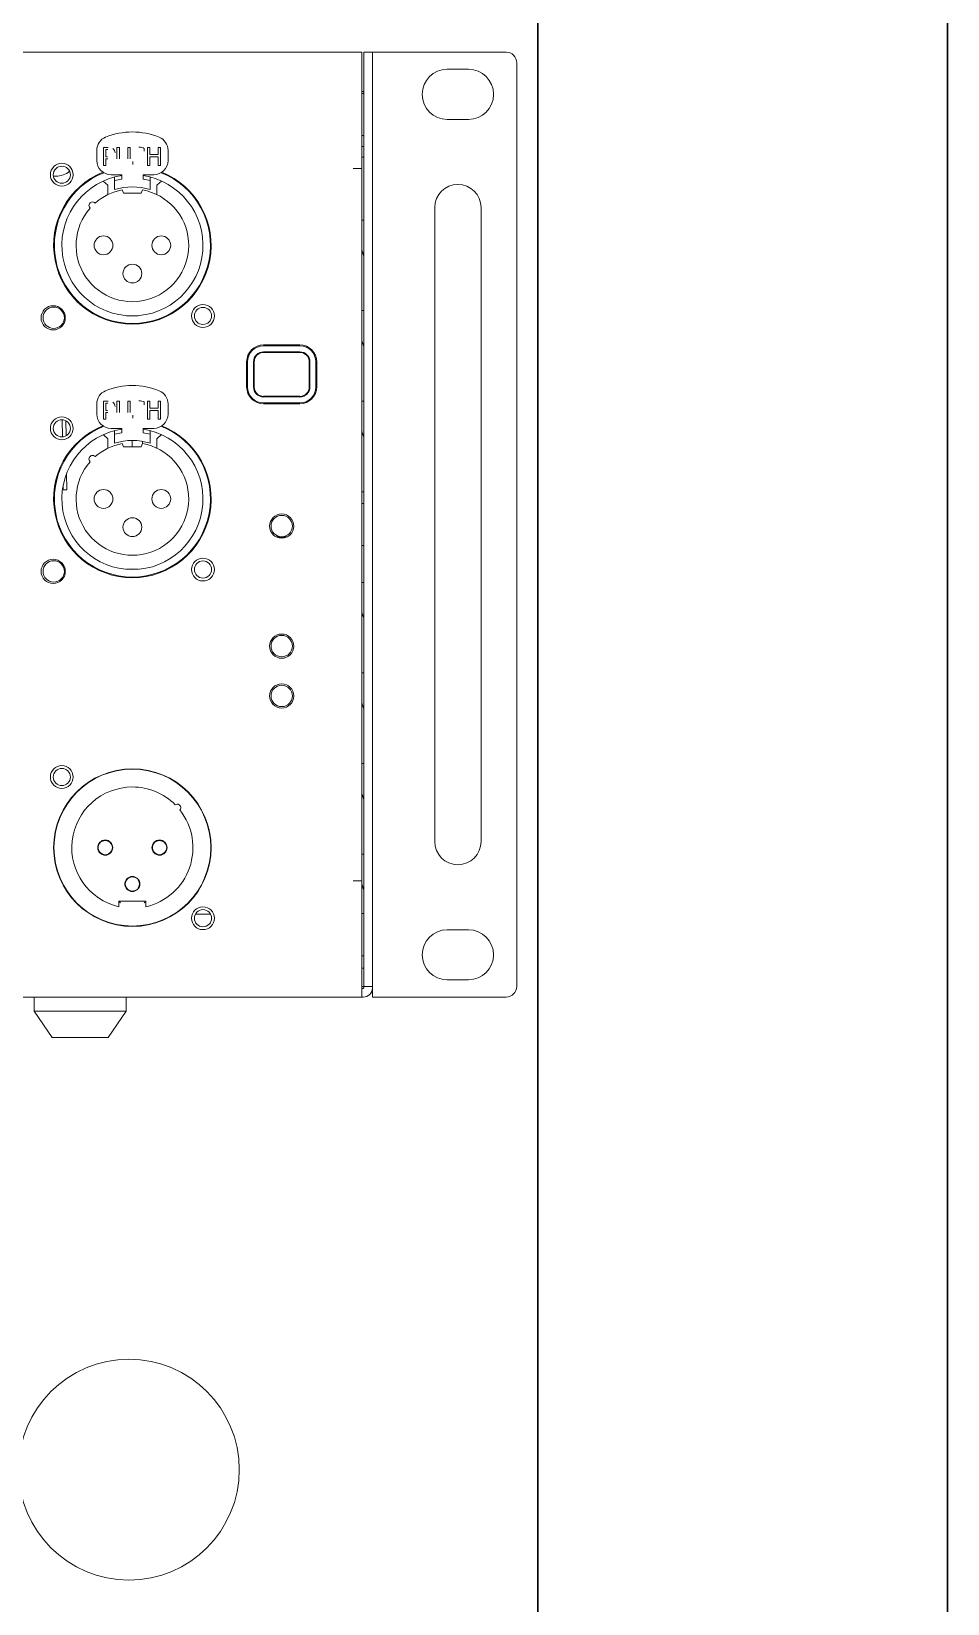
# Model space of a CAD drawing. Header units: millimetres. Extents: x -12727 to 3737, y -1743 to 2772.
# Drawn here: x 764.8 to 893.3, y 411.1 to 631.6 of the extents above; entities that cross this region are included whole.
import ezdxf
from ezdxf.enums import TextEntityAlignment as Align

# ---------------------------------------------------------------- set-up
doc = ezdxf.new("R2010")
doc.units = ezdxf.units.MM
doc.layers.get('0').update_dxf_attribs({"lineweight": 5})
doc.layers.add('-0', color=7, linetype='Continuous', lineweight=5)
doc.layers.add('Racks and units', color=7, linetype='Continuous', lineweight=5)
doc.styles.add('AMS_text_scale', font='GOST.TTF', dxfattribs={"width": 0.9})

# ---------------------------------------------------------------- blocks, each defined once
blk = doc.blocks.new('*U62')
at = {"layer": 'Racks and units', "lineweight": 30}
blk.add_line((575.85, 1620.29), (575.85, 97.89), dxfattribs=at)
blk.add_lwpolyline([(33.35, 1570.29), (518.35, 1570.29), (518.35, 147.89), (33.35, 147.89)], close=True, dxfattribs=at)
at = {"layer": 'Racks and units', "style": 'AMS_text_scale'}
for tag, height, p in [('RACK_NAME', 40, (275.85, 1820.1)), ('RACK_DIMS', 30, (275.85, 1744.81)), ('RACK_ROOM', 30, (277.4, 1676.98))]:
    blk.add_attdef(tag, text='', height=height, dxfattribs=at).set_placement(p, align=Align.MIDDLE_CENTER)
blk = doc.blocks.new('BEHRINGER S32')
at = {"layer": '-0', "color": 253, "lineweight": 15}
for p, q in [((21.31, 132.06), (460.31, 132.06)), ((460.31, 130.76), (460.31, 132.06)), ((460.31, 115.76), (460.31, 130.76)), ((460.61, 132.06), (460.61, 130.76)), ((460.61, 132.06), (461.81, 132.06)), ((460.61, 130.76), (460.61, 1.06)), ((461.81, 130.76), (461.81, 132.06)), ((461.81, 132.06), (464.01, 132.06)), ((461.81, 130.76), (461.81, 1.06)), ((464.01, 132.06), (480.56, 132.06)), ((482.06, 130.56), (482.06, 1.06)), ((472.31, 129.65), (475.3, 129.65)), ((460.61, 126.56), (460.31, 126.56)), ((460.31, 126.26), (460.51, 126.26)), ((475.3, 122.63), (472.31, 122.63)), ((460.31, 120.36), (460.51, 120.36)), ((423.14, 116.87), (423.14, 118.29)), ((424.73, 118.69), (424.09, 118.69)), ((424.09, 118.69), (424.09, 116.15)), ((424.43, 117.39), (424.43, 118.4)), ((424.43, 118.4), (424.71, 118.4)), ((424.66, 117.39), (424.43, 117.39)), ((424.43, 117.1), (424.71, 117.1)), ((424.43, 116.15), (424.43, 117.1)), ((425.98, 118.69), (425.98, 117.11)), ((426.32, 118.69), (425.98, 118.69)), ((426.32, 117.11), (426.32, 118.69)), ((427.48, 118.69), (427.48, 117.1)), ((427.82, 118.69), (427.48, 118.69)), ((427.82, 117.11), (427.82, 118.69)), ((429.78, 118.17), (429.81, 118.17)), ((429.81, 118.17), (429.81, 118.57)), ((430.25, 118.69), (430.25, 116.15)), ((430.59, 118.69), (430.25, 118.69)), ((430.59, 117.69), (430.59, 118.69)), ((431.76, 117.69), (430.59, 117.69)), ((430.59, 117.39), (431.76, 117.39)), ((430.59, 116.15), (430.59, 117.39)), ((431.76, 118.69), (431.76, 117.69)), ((432.09, 118.69), (431.76, 118.69)), ((431.76, 117.39), (431.76, 116.15)), ((432.09, 116.15), (432.09, 118.69)), ((433.14, 118.29), (433.14, 116.87)), ((460.31, 118.85), (460.61, 118.85)), ((460.31, 117.35), (460.61, 117.35)), ((417.05, 114.66), (417.41, 114.66)), ((424.09, 116.15), (424.43, 116.15)), ((426.64, 114.87), (425.14, 114.87)), ((426.64, 114.25), (426.64, 114.87)), ((428.18, 116.73), (428.18, 116.3)), ((428.2, 116.73), (428.18, 116.73)), ((429.64, 114.87), (429.64, 114.25)), ((431.14, 114.87), (429.64, 114.87)), ((430.25, 116.15), (430.59, 116.15)), ((431.76, 116.15), (432.09, 116.15)), ((459.11, 115.76), (460.31, 115.76)), ((460.31, 115.76), (460.31, 15.86)), ((424.69, 113.4), (424.04, 113.99)), ((424.69, 113.4), (424.69, 112.08)), ((425.64, 114.55), (425.64, 114.03)), ((425.64, 112.78), (425.64, 114.03)), ((426.89, 112.27), (426.71, 112.74)), ((429.56, 112.74), (429.39, 112.27)), ((430.64, 114.03), (430.64, 114.55)), ((430.64, 114.03), (430.64, 112.78)), ((432.23, 113.99), (431.58, 113.4)), ((431.58, 112.08), (431.58, 113.4)), ((426.89, 112.27), (429.39, 112.27)), ((470.56, 110.26), (470.56, 101.26)), ((477.06, 101.26), (477.06, 110.26)), ((460.31, 108.51), (460.61, 108.51)), ((417.19, 106.45), (417.19, 104.97)), ((439.09, 104.97), (439.09, 106.45)), ((417.19, 104.97), (417.19, 103.49)), ((439.09, 103.49), (439.09, 104.97)), ((460.61, 103.28), (460.61, 103.3)), ((470.56, 101.26), (470.56, 30.36)), ((477.06, 101.26), (477.06, 30.36)), ((428.95, 95.1), (427.32, 95.1)), ((460.31, 95.81), (460.61, 95.81)), ((446.55, 91), (451.63, 91)), ((451.63, 90.86), (446.55, 90.86)), ((460.61, 90.58), (460.61, 90.6)), ((444.17, 85.13), (444.17, 88.62)), ((444.3, 88.62), (444.3, 85.12)), ((445.13, 88.62), (445.13, 85.12)), ((445.23, 85.12), (445.23, 88.62)), ((451.63, 90.03), (446.55, 90.03)), ((446.55, 89.94), (451.63, 89.94)), ((452.96, 88.62), (452.96, 85.12)), ((453.05, 85.12), (453.05, 88.62)), ((453.88, 85.12), (453.88, 88.62)), ((454.01, 88.62), (454.01, 85.13)), ((451.63, 83.8), (446.55, 83.8)), ((423.14, 81.31), (423.14, 82.73)), ((424.73, 83.13), (424.09, 83.13)), ((424.09, 83.13), (424.09, 80.59)), ((424.43, 81.83), (424.43, 82.84)), ((424.43, 82.84), (424.71, 82.84)), ((424.66, 81.83), (424.43, 81.83)), ((425.98, 83.13), (425.98, 81.55)), ((426.32, 83.13), (425.98, 83.13)), ((426.32, 81.55), (426.32, 83.13)), ((427.48, 83.13), (427.48, 81.54)), ((427.82, 83.13), (427.48, 83.13)), ((427.82, 81.55), (427.82, 83.13)), ((429.78, 82.61), (429.81, 82.61)), ((429.81, 82.61), (429.81, 83.01)), ((430.25, 83.13), (430.25, 80.59)), ((430.59, 83.13), (430.25, 83.13)), ((430.59, 82.13), (430.59, 83.13)), ((431.76, 82.13), (430.59, 82.13)), ((430.59, 81.83), (431.76, 81.83)), ((430.59, 80.59), (430.59, 81.83)), ((431.76, 83.13), (431.76, 82.13)), ((432.09, 83.13), (431.76, 83.13)), ((431.76, 81.83), (431.76, 80.59)), ((432.09, 80.59), (432.09, 83.13)), ((433.14, 82.73), (433.14, 81.31)), ((446.55, 83.71), (451.63, 83.71)), ((446.55, 82.88), (451.63, 82.88)), ((451.63, 82.75), (446.55, 82.75)), ((460.31, 83.11), (460.61, 83.11)), ((418.34, 78.11), (418.31, 80.51)), ((418.83, 78.27), (418.81, 80.37)), ((424.09, 80.59), (424.43, 80.59)), ((424.43, 81.54), (424.71, 81.54)), ((424.43, 80.59), (424.43, 81.54)), ((428.18, 81.17), (428.18, 80.74)), ((428.2, 81.17), (428.18, 81.17)), ((430.25, 80.59), (430.59, 80.59)), ((431.76, 80.59), (432.09, 80.59)), ((424.69, 77.84), (424.04, 78.43)), ((424.69, 77.84), (424.69, 76.52)), ((426.64, 79.31), (425.14, 79.31)), ((425.64, 78.99), (425.64, 78.47)), ((425.64, 77.22), (425.64, 78.47)), ((426.64, 78.69), (426.64, 79.31)), ((426.89, 76.71), (426.71, 77.18)), ((428.11, 77.61), (428.11, 76.71)), ((429.56, 77.18), (429.39, 76.71)), ((429.55, 77.49), (429.55, 77.16)), ((429.64, 79.31), (429.64, 78.69)), ((431.14, 79.31), (429.64, 79.31)), ((430.64, 78.47), (430.64, 78.99)), ((430.64, 78.47), (430.64, 77.22)), ((432.23, 78.43), (431.58, 77.84)), ((431.58, 76.52), (431.58, 77.84)), ((460.61, 77.88), (460.61, 77.9)), ((426.89, 76.71), (429.39, 76.71)), ((418.93, 70.69), (418.9, 72.99)), ((417.19, 70.89), (417.19, 69.41)), ((418.43, 70.69), (418.43, 71.34)), ((418.93, 70.69), (418.43, 70.69)), ((439.09, 69.41), (439.09, 70.89)), ((417.19, 69.41), (417.19, 67.93)), ((439.09, 67.93), (439.09, 69.41)), ((460.31, 70.41), (460.61, 70.41)), ((460.31, 68.76), (460.51, 68.76)), ((448.29, 64.1), (449.09, 64.1)), ((448.84, 64.1), (448.84, 64.08)), ((448.84, 64.08), (449.34, 64.08)), ((448.84, 64.08), (448.84, 63.98)), ((448.84, 63.98), (449.34, 63.98)), ((449.09, 64.1), (449.89, 64.1)), ((449.34, 64.1), (449.34, 64.08)), ((449.34, 64.08), (449.34, 63.98)), ((460.31, 62.86), (460.51, 62.86)), ((428.95, 59.54), (427.32, 59.54)), ((460.31, 57.71), (460.61, 57.71)), ((460.61, 52.48), (460.61, 52.5)), ((460.31, 45.01), (460.61, 45.01)), ((460.61, 39.78), (460.61, 39.8)), ((460.31, 32.31), (460.61, 32.31)), ((470.56, 30.36), (470.56, 21.36)), ((477.06, 21.36), (477.06, 30.36)), ((460.61, 27.08), (460.61, 27.1)), ((417.39, 23.07), (417.39, 23.04)), ((417.39, 22.85), (417.39, 23.04)), ((438.89, 23.04), (438.89, 23.07)), ((438.89, 23.04), (438.89, 22.85)), ((417.39, 17.99), (417.39, 18.18)), ((417.39, 17.99), (417.39, 17.96)), ((438.89, 18.18), (438.89, 17.99)), ((438.89, 17.96), (438.89, 17.99)), ((460.31, 19.61), (460.61, 19.61)), ((459.11, 15.86), (460.31, 15.86)), ((460.31, 0.86), (460.31, 15.86)), ((460.61, 14.38), (460.61, 14.4)), ((430.04, 13.02), (426.24, 13.02)), ((426.24, 13.02), (426.31, 12.94)), ((426.24, 13.02), (426.24, 12.23)), ((426.31, 12.94), (426.49, 12.77)), ((429.96, 12.94), (429.79, 12.77)), ((430.04, 13.02), (429.96, 12.94)), ((430.04, 12.23), (430.04, 13.02)), ((439.08, 11.21), (436.99, 11.21)), ((460.31, 11.26), (460.51, 11.26)), ((472.31, 9), (475.3, 9)), ((460.31, 5.36), (460.51, 5.36)), ((460.31, 3.6), (460.61, 3.6)), ((460.61, 1.06), (460.31, 1.06)), ((460.31, -0.44), (460.31, 0.86)), ((460.51, 0.76), (460.31, 0.76)), ((460.61, 1.06), (460.61, 0.86)), ((461.81, 1.06), (460.61, 1.06)), ((461.81, 1.06), (461.81, 0.86)), ((461.81, -0.44), (461.81, 0.86)), ((475.3, 1.98), (472.31, 1.98)), ((21.31, -0.44), (460.31, -0.44)), ((414.36, -2.43), (414.36, -0.44)), ((427.26, -0.44), (427.26, -2.43)), ((460.51, -0.44), (460.31, -0.44)), ((461.81, -0.44), (464.01, -0.44)), ((480.56, -0.44), (464.01, -0.44)), ((414.36, -2.43), (416.9, -6.09)), ((427.26, -2.43), (414.36, -2.43)), ((424.72, -6.09), (427.26, -2.43)), ((424.72, -6.09), (416.9, -6.09))]:
    blk.add_line(p, q, dxfattribs=at)
for centre, radius in [((418.24, 114.87), 1.6), ((418.24, 114.87), 1.2), ((424.09, 104.97), 1.32), ((432.19, 104.97), 1.32), ((428.14, 101.01), 1.32), ((417.03, 94.81), 1.7), ((417.1, 94.81), 1.5), ((438.04, 95.07), 1.6), ((438.04, 95.07), 1.2), ((418.24, 79.31), 1.6), ((418.24, 79.31), 1.2), ((424.09, 69.41), 1.32), ((432.19, 69.41), 1.32), ((428.14, 65.45), 1.32), ((449.09, 65.6), 1.7), ((449.09, 65.6), 1.5), ((417.03, 59.25), 1.7), ((417.1, 59.25), 1.5), ((438.04, 59.51), 1.6), ((438.04, 59.51), 1.2), ((449.09, 48.77), 1.7), ((449.09, 48.77), 1.5), ((449.09, 41.79), 1.7), ((449.09, 41.79), 1.5), ((418.24, 30.42), 1.6), ((418.24, 30.42), 1.2), ((428.14, 20.52), 11.05), ((428.14, 20.52), 11), ((424.33, 20.52), 1.06), ((424.33, 20.52), 1), ((431.95, 20.52), 1.06), ((431.95, 20.52), 1), ((428.14, 15.42), 1.06), ((428.14, 15.42), 1), ((438.04, 10.62), 1.6), ((438.04, 10.62), 1.2)]:
    blk.add_circle(centre, radius, dxfattribs=at)
for centre, radius, start, end in [((480.56, 130.56), 1.5, 0, 90), ((472.31, 126.14), 3.51, 90, 270), ((475.3, 126.14), 3.51, 270, 90), ((460.51, 126.36), 0.1, 270, 0), ((425.14, 118.29), 2, 112.0243, 180), ((428.14, 110.87), 10, 67.9757, 112.0243), ((431.14, 118.29), 2, 0, 67.9757), ((460.51, 120.26), 0.1, 0, 90), ((425.14, 116.87), 2, 180, 270), ((431.14, 116.87), 2, 270, 0), ((428.14, 104.97), 11.05, 111.9441, 68.0559), ((428.14, 104.97), 10.95, 111.5709, 68.4291), ((417.41, 117.66), 3, 270, 309.8405), ((428.14, 104.97), 9.9, 98.7147, 81.2853), ((428.14, 104.97), 7.9, 138.6269, 79.6343), ((428.14, 104.97), 7.9, 100.3657, 131.3731), ((428.14, 104.97), 9.4, 99.1822, 105.4239), ((428.14, 104.97), 8.2, 72.2492, 107.7508), ((428.14, 104.97), 9.4, 74.5761, 80.8178), ((473.81, 110.26), 3.25, 0, 180), ((422.55, 110.56), 0.5, 43.1865, 226.8135), ((459.81, 103.28), 0.8, 1.6346, 14.086), ((459.81, 103.28), 0.8, 0.0001, 0.0014), ((446.55, 88.62), 2.38, 90, 180), ((446.55, 88.62), 2.25, 90, 180), ((451.63, 88.62), 2.38, 0, 90), ((451.63, 88.62), 2.25, 0, 90), ((459.81, 90.58), 0.8, 1.6346, 14.086), ((459.81, 90.58), 0.8, 0.0001, 0.0014), ((446.55, 88.62), 1.42, 90, 180), ((446.55, 88.62), 1.33, 90, 180), ((451.63, 88.62), 1.42, 0, 90), ((451.63, 88.62), 1.33, 0, 90), ((425.14, 82.73), 2, 112.0243, 180), ((428.14, 75.31), 10, 67.9757, 112.0243), ((431.14, 82.73), 2, 0, 67.9757), ((446.55, 85.13), 2.38, 180, 270), ((446.55, 85.12), 2.25, 180, 270), ((446.55, 85.12), 1.42, 180, 270), ((446.55, 85.12), 1.33, 180, 270), ((451.63, 85.13), 2.38, 270, 0), ((451.63, 85.12), 1.33, 270, 0), ((451.63, 85.12), 1.42, 270, 0), ((451.63, 85.12), 2.25, 270, 0), ((428.14, 69.41), 11.05, 111.9441, 68.0559), ((428.14, 69.41), 10.95, 111.5709, 68.4291), ((425.14, 81.31), 2, 180, 270), ((431.14, 81.31), 2, 270, 0), ((428.14, 69.41), 9.9, 98.7147, 81.2853), ((428.14, 69.41), 7.9, 138.6269, 79.6343), ((428.14, 69.41), 7.9, 100.3657, 131.3731), ((428.14, 69.41), 9.4, 99.1822, 105.4239), ((428.14, 69.41), 8.2, 72.2492, 107.7508), ((428.14, 69.41), 9.4, 74.5761, 80.8178), ((459.81, 77.88), 0.8, 1.6346, 14.086), ((459.81, 77.88), 0.8, 0.0001, 0.0014), ((422.55, 75), 0.5, 43.1865, 226.8135), ((460.51, 68.86), 0.1, 270, 0), ((460.51, 62.76), 0.1, 0, 90), ((459.81, 52.48), 0.8, 1.6346, 14.086), ((459.81, 52.48), 0.8, 0.0001, 0.0014), ((459.81, 39.78), 0.8, 1.6346, 14.086), ((459.81, 39.78), 0.8, 0.0001, 0.0014), ((428.14, 20.52), 8.5, 90, 257.0836), ((428.14, 20.52), 8.5, 45.045, 90), ((434.42, 26.11), 0.5, 90, 123.6172), ((434.42, 26.11), 0.5, 319.7953, 90), ((459.81, 27.08), 0.8, 1.6346, 14.086), ((459.81, 27.08), 0.8, 0.0001, 0.0014), ((428.14, 20.52), 8.5, 282.9164, 38.3676), ((473.81, 21.36), 3.25, 180, 0), ((459.81, 14.38), 0.8, 1.6346, 14.086), ((459.81, 14.38), 0.8, 0.0001, 0.0014), ((460.51, 11.36), 0.1, 270, 0), ((472.31, 5.49), 3.51, 90, 270), ((475.3, 5.49), 3.51, 270, 90), ((460.51, 5.26), 0.1, 0, 90), ((460.51, 0.86), 1.3, 270, 0), ((460.51, 0.86), 0.1, 270, 0), ((480.56, 1.06), 1.5, 270, 0)]:
    blk.add_arc(centre, radius, start, end, dxfattribs=at)
for centre, major_axis, ratio, start_param, end_param in [((393.54, 97.61), (32.05, 20.73), 0.128767, 6.200065, 6.337356), ((427.23, 114.54), (2.77, 3.91), 0.543371, 0.086408, 0.367666), ((452.05, 101.33), (-7.54, -4.55), 0.999594, 2.844322, 2.95071), ((452.05, 88.63), (-7.54, -4.55), 0.999594, 2.844322, 2.95071), ((393.54, 62.05), (32.05, 20.73), 0.128767, 6.200065, 6.337356), ((427.23, 78.98), (2.77, 3.91), 0.543371, 0.086408, 0.367666), ((452.05, 75.93), (-7.54, -4.55), 0.999594, 2.844322, 2.95071), ((452.05, 50.53), (-7.54, -4.55), 0.999594, 2.844322, 2.95071), ((452.05, 37.83), (-7.54, -4.55), 0.999594, 2.844322, 2.95071), ((452.05, 25.13), (-7.54, -4.55), 0.999594, 2.844322, 2.95071), ((452.05, 12.43), (-7.54, -4.55), 0.999594, 2.844322, 2.95071)]:
    blk.add_ellipse(centre, major_axis=major_axis, ratio=ratio, start_param=start_param, end_param=end_param, dxfattribs=at)
blk = doc.blocks.new('Kraftaudio Z-206')
at = {"color": 253}
blk.add_circle((427.66, 22.07), 15.48, dxfattribs=at)

msp = doc.modelspace()

# ---------------------------------------------------------------- block references
at = {"color": 253}
for name, p in [('*U62', (317.48, -91.27)), ('BEHRINGER S32', (350.83, 496.6)), ('Kraftaudio Z-206', (350.83, 407.83))]:
    msp.add_blockref(name, p, dxfattribs=at)

doc.saveas('drawing.dxf')
